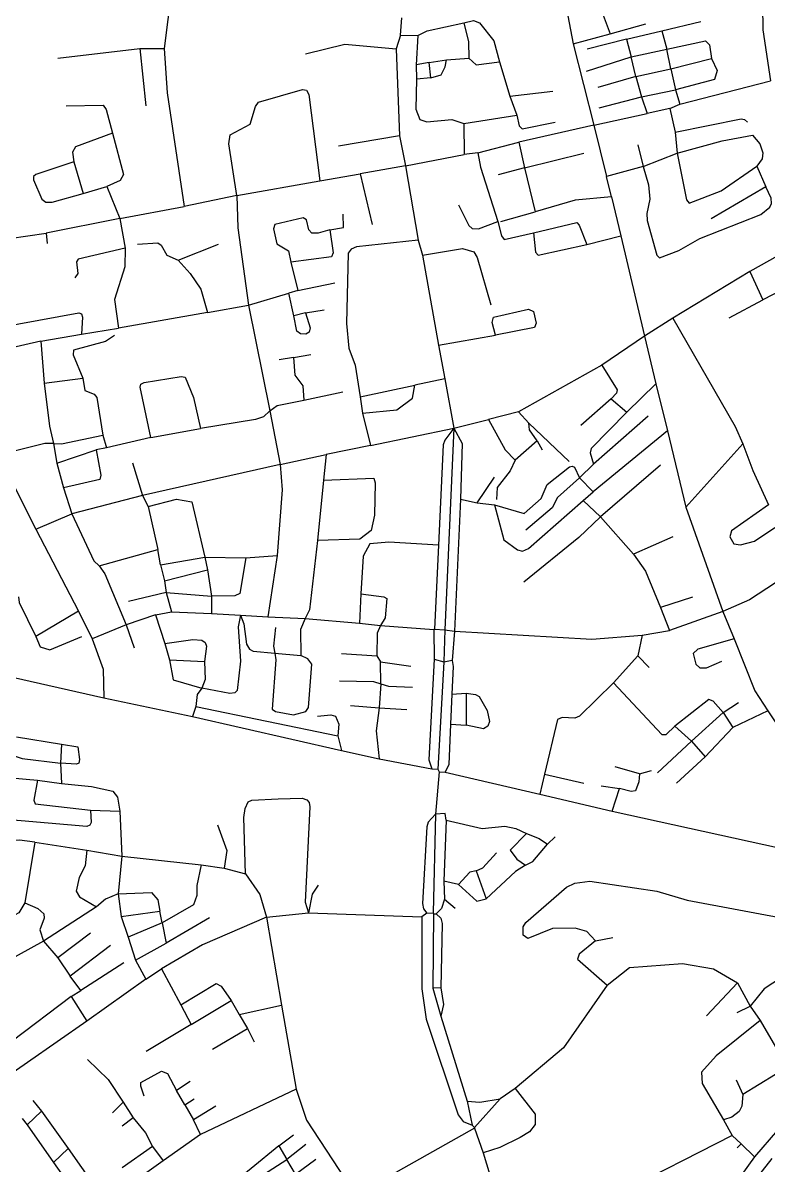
# Model space of a CAD drawing. Header units: inches. Extents: x 13512745 to 13520225, y 3664320 to 3668820.
# Drawn here: x 13516420 to 13517638, y 3665905 to 3667770 of the extents above; entities that cross this region are included whole.
import ezdxf

# ---------------------------------------------------------------- set-up
doc = ezdxf.new("R2010")
doc.units = ezdxf.units.IN
doc.header["$MEASUREMENT"] = 0

msp = doc.modelspace()

# ---------------------------------------------------------------- linework, layer by layer
for points in [[(13516698, 3667906.7), (13516663, 3667823.5), (13516651.3, 3667728.2)], [(13517666.8, 3667895.6), (13517644.7, 3667849.6), (13517628.1, 3667798.4), (13517628.6, 3667758.8), (13517641.2, 3667675.4)], [(13517298.7, 3667841.6), (13517319, 3667735.7)], [(13517037.2, 3667749.6), (13517039.2, 3667778.1)], [(13517065.5, 3667749.1), (13517080.8, 3667756.8), (13517140.3, 3667769.7)], [(13517140.3, 3667769.7), (13517156.2, 3667773.5), (13517166.1, 3667770), (13517189.7, 3667740.4), (13517199, 3667706.1)], [(13517140.3, 3667769.7), (13517148.4, 3667739), (13517148.6, 3667712.5)], [(13517368.2, 3667782.6), (13517379.5, 3667751.9)], [(13517379.5, 3667751.9), (13517437.7, 3667768.1)], [(13517464.1, 3667756.8), (13517527.7, 3667772.1)], [(13517037.2, 3667749.6), (13517030.2, 3667727.6)], [(13517037.2, 3667749.6), (13517065.5, 3667749.1)], [(13517065.5, 3667749.1), (13517062.8, 3667701.6)], [(13517319, 3667735.7), (13517379.5, 3667751.9)], [(13517406.2, 3667743.1), (13517464.1, 3667756.8)], [(13517464.1, 3667756.8), (13517472.2, 3667726.9)], [(13516477.7, 3667712.1), (13516611.4, 3667727.9)], [(13516611.4, 3667727.9), (13516651.3, 3667728.2)], [(13516611.4, 3667727.9), (13516621.2, 3667634.6)], [(13516651.3, 3667728.2), (13516656.2, 3667655.7), (13516683.7, 3667470.2)], [(13516881.7, 3667719.6), (13516946, 3667735), (13517030.2, 3667727.6)], [(13517319, 3667735.7), (13517353.1, 3667603)], [(13517406.2, 3667743.1), (13517341.7, 3667727.1)], [(13517406.2, 3667743.1), (13517413.8, 3667714.5)], [(13517472.2, 3667726.9), (13517535, 3667740.4), (13517541.7, 3667734.1), (13517545.1, 3667712)], [(13517030.2, 3667727.6), (13517035.4, 3667585.5)], [(13517083.9, 3667705), (13517112.1, 3667709.3)], [(13517086.5, 3667680.4), (13517103.7, 3667684.8), (13517110, 3667698.2), (13517112.1, 3667709.3)], [(13517112.1, 3667709.3), (13517148.6, 3667712.5)], [(13517148.6, 3667712.5), (13517160.8, 3667701.4), (13517199, 3667706.1)], [(13517340.7, 3667691.1), (13517413.8, 3667714.5)], [(13517413.8, 3667714.5), (13517472.2, 3667726.9)], [(13517421.5, 3667682.5), (13517413.8, 3667714.5)], [(13517478.6, 3667695.1), (13517472.2, 3667726.9)], [(13517478.6, 3667695.1), (13517545.1, 3667712)], [(13517545.1, 3667712), (13517554, 3667692.2), (13517549.7, 3667677.7), (13517486.2, 3667660.7)], [(13517083.9, 3667705), (13517062.8, 3667701.6)], [(13517062.8, 3667701.6), (13517063, 3667677.9)], [(13517086.5, 3667680.4), (13517083.9, 3667705)], [(13517199, 3667706.1), (13517215.9, 3667650.4)], [(13517421.5, 3667682.5), (13517478.6, 3667695.1)], [(13517478.6, 3667695.1), (13517486.2, 3667660.7)], [(13517063, 3667677.9), (13517062.3, 3667629.1), (13517068.6, 3667612.1), (13517080.1, 3667608.1), (13517121.1, 3667612.4), (13517140.7, 3667605.6)], [(13517086.5, 3667680.4), (13517063, 3667677.9)], [(13517421.5, 3667682.5), (13517359.2, 3667664.6)], [(13517421.5, 3667682.5), (13517430.7, 3667649.4)], [(13517493.2, 3667637.1), (13517641.2, 3667675.4)], [(13516769.6, 3667488.3), (13516756.9, 3667572.2), (13516758.8, 3667587.2), (13516791.7, 3667604.5), (13516800.2, 3667633.6), (13516805, 3667640.6), (13516877.3, 3667661.1), (13516883.6, 3667659.9), (13516887.5, 3667653.1), (13516905.3, 3667511.8)], [(13517215.9, 3667650.4), (13517285.7, 3667658.6)], [(13517430.7, 3667649.4), (13517486.2, 3667660.7)], [(13517486.2, 3667660.7), (13517493.2, 3667637.1)], [(13516491.2, 3667634.6), (13516551.3, 3667635.5), (13516556.2, 3667628.4), (13516566.6, 3667590.1)], [(13517215.9, 3667650.4), (13517226.9, 3667619)], [(13517361.7, 3667631.1), (13517430.7, 3667649.4)], [(13517430.7, 3667649.4), (13517439.9, 3667622.2)], [(13517477.2, 3667630.1), (13517493.2, 3667637.1)], [(13517140.7, 3667605.6), (13517226.9, 3667619)], [(13517226.9, 3667619), (13517230.9, 3667601.6), (13517235.9, 3667596.9), (13517289.7, 3667607.6)], [(13517353.1, 3667603), (13517439.9, 3667622.2)], [(13517477.2, 3667630.1), (13517439.9, 3667622.2)], [(13517477.2, 3667630.1), (13517485.7, 3667591.6)], [(13517140.7, 3667605.6), (13517141.2, 3667555.1)], [(13517353.1, 3667603), (13517230.3, 3667575.3)], [(13517353.1, 3667603), (13517373.5, 3667519.2)], [(13517485.7, 3667591.6), (13517593.6, 3667613.2), (13517599.1, 3667612.4), (13517603.7, 3667607.6)], [(13516566.6, 3667590.1), (13516506.2, 3667567.4), (13516501.2, 3667559), (13516503.5, 3667543.1)], [(13516566.6, 3667590.1), (13516584.5, 3667522.2), (13516579.3, 3667512.8), (13516557.6, 3667502.7)], [(13517035.4, 3667585.5), (13516935.7, 3667568.6)], [(13517035.4, 3667585.5), (13517045.1, 3667536.4)], [(13517485.7, 3667591.6), (13517488.7, 3667557)], [(13517488.7, 3667557), (13517562.3, 3667577.3), (13517612, 3667586.6), (13517624, 3667572.6), (13517629, 3667558), (13517628, 3667547.7), (13517619.2, 3667535.7)], [(13517163.2, 3667557.6), (13517230.3, 3667575.3)], [(13517230.3, 3667575.3), (13517239.8, 3667533)], [(13517424.7, 3667570.6), (13517433.4, 3667535.3)], [(13516503.5, 3667543.1), (13516441.8, 3667522.1), (13516438, 3667519.1), (13516437.9, 3667513.9), (13516451.5, 3667482.1), (13516457.7, 3667477.1), (13516468.5, 3667477.4), (13516518.8, 3667491.2)], [(13516503.5, 3667543.1), (13516518.8, 3667491.2)], [(13517045.1, 3667536.4), (13517141.2, 3667555.1)], [(13517163.2, 3667557.6), (13517141.2, 3667555.1)], [(13517163.2, 3667557.6), (13517167.9, 3667534.2), (13517196, 3667445.4)], [(13517239.8, 3667533), (13517336.7, 3667557.1)], [(13517433.4, 3667535.3), (13517488.7, 3667557)], [(13517488.7, 3667557), (13517504, 3667481.2), (13517508.5, 3667475.7), (13517560.6, 3667495.7), (13517619.2, 3667535.7)], [(13516905.3, 3667511.8), (13516971.3, 3667523.5)], [(13517045.1, 3667536.4), (13516971.3, 3667523.5)], [(13516971.3, 3667523.5), (13516990.7, 3667440.6)], [(13517045.1, 3667536.4), (13517066.2, 3667415.1)], [(13517239.8, 3667533), (13517196.7, 3667521.6)], [(13517239.8, 3667533), (13517257.2, 3667461.3)], [(13517433.4, 3667535.3), (13517373.5, 3667519.2)], [(13517433.4, 3667535.3), (13517442, 3667505.6), (13517444.5, 3667482), (13517439.6, 3667458.5), (13517440, 3667447.3), (13517455.5, 3667390.8), (13517459.9, 3667386.1), (13517491.5, 3667398.5), (13517526.2, 3667418.1), (13517625.8, 3667457), (13517640.1, 3667469.2), (13517643.2, 3667475.2), (13517642.3, 3667483.7), (13517633.6, 3667502.4)], [(13517619.2, 3667535.7), (13517633.6, 3667502.4)], [(13516769.6, 3667488.3), (13516905.3, 3667511.8)], [(13517381.8, 3667485.7), (13517373.5, 3667519.2)], [(13516518.8, 3667491.2), (13516557.6, 3667502.7)], [(13516557.6, 3667502.7), (13516578.8, 3667450.6)], [(13516769.6, 3667488.3), (13516683.7, 3667470.2)], [(13516769.6, 3667488.3), (13516771.6, 3667435.2), (13516789.1, 3667308.9)], [(13517381.8, 3667485.7), (13517322.6, 3667480.2), (13517257.2, 3667461.3)], [(13517381.8, 3667485.7), (13517396.8, 3667422.3)], [(13517633.6, 3667502.4), (13517544.7, 3667450.1)], [(13516578.8, 3667450.6), (13516683.7, 3667470.2)], [(13517131.7, 3667472.6), (13517148.7, 3667439.2), (13517153.9, 3667434), (13517164.3, 3667433.9), (13517196, 3667445.4)], [(13516578.8, 3667450.6), (13516458.2, 3667426.6)], [(13516578.8, 3667450.6), (13516587.3, 3667401.9)], [(13516921.6, 3667431.9), (13516902.4, 3667426.6), (13516892.2, 3667426.7), (13516887.2, 3667432.2), (13516883.5, 3667448.4), (13516878.3, 3667451.8), (13516831.7, 3667440.6), (13516829.5, 3667433.5), (13516835, 3667409.4), (13516854.2, 3667398), (13516857.9, 3667379)], [(13516921.6, 3667431.9), (13516944, 3667435.7), (13516943.2, 3667457.6)], [(13517200.7, 3667445.6), (13517257.2, 3667461.3)], [(13516921.6, 3667431.9), (13516927.1, 3667394.6), (13516924.5, 3667388.2), (13516857.9, 3667379)], [(13517196, 3667445.4), (13517202.2, 3667422.2), (13517206.6, 3667416.4), (13517254.1, 3667427.2)], [(13517254.1, 3667427.2), (13517324.9, 3667443.9), (13517328.9, 3667439.7), (13517341.3, 3667408)], [(13516308.3, 3667404.7), (13516458.2, 3667426.6)], [(13516458.2, 3667426.6), (13516460.2, 3667409.6)], [(13516607.7, 3667408.6), (13516641, 3667410.9), (13516646.1, 3667407), (13516655.3, 3667390.8), (13516673.9, 3667382.7)], [(13517066.2, 3667415.1), (13516965.2, 3667404.4), (13516956.6, 3667400.4), (13516951.4, 3667394), (13516948.9, 3667279.3), (13516952.9, 3667239.1), (13516963, 3667211.1), (13516971.1, 3667159.3)], [(13517066.2, 3667415.1), (13517073.2, 3667390.6)], [(13517254.1, 3667427.2), (13517257.6, 3667395.8), (13517261.8, 3667390.8), (13517341.3, 3667408)], [(13517341.3, 3667408), (13517396.8, 3667422.3)], [(13517396.8, 3667422.3), (13517435.7, 3667258.2)], [(13517712.8, 3667422.7), (13517607.4, 3667364)], [(13516587.3, 3667401.9), (13516510.6, 3667384.4), (13516507.9, 3667379.7), (13516510.4, 3667361), (13516505.2, 3667353.6)], [(13516587.3, 3667401.9), (13516586.8, 3667371.8), (13516570.2, 3667318.1), (13516576.7, 3667271.7)], [(13516673.9, 3667382.7), (13516739.7, 3667408.6)], [(13517073.2, 3667390.6), (13517138.2, 3667401.5), (13517156.9, 3667396.3), (13517162.4, 3667386.7), (13517184.7, 3667309.6)], [(13516673.9, 3667382.7), (13516693.8, 3667361), (13516710.8, 3667335), (13516721.8, 3667297.1)], [(13516857.9, 3667379), (13516869.3, 3667333)], [(13517073.2, 3667390.6), (13517099.1, 3667243.9)], [(13517607.4, 3667364), (13517482, 3667287.7)], [(13517607.4, 3667364), (13517628.7, 3667317.8)], [(13516869.3, 3667333), (13516929.7, 3667345.6)], [(13517694.2, 3667351.6), (13517628.7, 3667317.8)], [(13516789.1, 3667308.9), (13516854.7, 3667328.4)], [(13516869.3, 3667333), (13516854.7, 3667328.4)], [(13516863, 3667291.7), (13516854.7, 3667328.4)], [(13517573.7, 3667288.1), (13517628.7, 3667317.8)], [(13516721.8, 3667297.1), (13516789.1, 3667308.9)], [(13516789.1, 3667308.9), (13516823.9, 3667136.6)], [(13516882, 3667296.3), (13516912.7, 3667301.6)], [(13517192.2, 3667260.1), (13517186.7, 3667280.7), (13517189.2, 3667289.6), (13517245.9, 3667302.3), (13517254.5, 3667298.9), (13517258.6, 3667279.7), (13517255.8, 3667272.4), (13517192.2, 3667260.1)], [(13516380.7, 3667272.6), (13516512, 3667296.5), (13516515.9, 3667294.7), (13516517.7, 3667289.5), (13516516.4, 3667261.6)], [(13516721.8, 3667297.1), (13516576.7, 3667271.7)], [(13516882, 3667296.3), (13516889.7, 3667272.3), (13516887.7, 3667265.1), (13516882.5, 3667261.7), (13516873.9, 3667262), (13516867.6, 3667266.8), (13516863, 3667291.7)], [(13516882, 3667296.3), (13516863, 3667291.7)], [(13517482, 3667287.7), (13517435.7, 3667258.2)], [(13517482, 3667287.7), (13517583.9, 3667111), (13517596.2, 3667082.7)], [(13516516.4, 3667261.6), (13516576.7, 3667271.7)], [(13516449.8, 3667250.5), (13516311.5, 3667218.8)], [(13516449.8, 3667250.5), (13516516.4, 3667261.6)], [(13516449.8, 3667250.5), (13516455.3, 3667181.9)], [(13516570.2, 3667259.6), (13516555.1, 3667249.9), (13516502.8, 3667235.7), (13516502.7, 3667228.1), (13516518.2, 3667190)], [(13517099.1, 3667243.9), (13517192.2, 3667260.1)], [(13517099.1, 3667243.9), (13517109.6, 3667189)], [(13517435.7, 3667258.2), (13517366, 3667211)], [(13517435.7, 3667258.2), (13517454.2, 3667180.8)], [(13516862.4, 3667223.4), (13516890.7, 3667228.6)], [(13516862.4, 3667223.4), (13516838.7, 3667219.6)], [(13516862.4, 3667223.4), (13516864.8, 3667194.8), (13516877.7, 3667177.1), (13516879.2, 3667153.8)], [(13517366, 3667211), (13517229.6, 3667135)], [(13517366, 3667211), (13517391, 3667170.9), (13517390.1, 3667165.5), (13517381.2, 3667156)], [(13516455.3, 3667181.9), (13516518.2, 3667190)], [(13516518.2, 3667190), (13516521.7, 3667169.6), (13516536.6, 3667163.9), (13516541.4, 3667158.4), (13516551.1, 3667096.7)], [(13516629.3, 3667092.9), (13516612.2, 3667175), (13516613.3, 3667180.2), (13516618.3, 3667182.7), (13516679.1, 3667192.8), (13516685.7, 3667191.5), (13516698.8, 3667158.5), (13516710.7, 3667107.8)], [(13517109.6, 3667189), (13517060.7, 3667178.6)], [(13517109.6, 3667189), (13517124.3, 3667108.1)], [(13516455.3, 3667181.9), (13516464, 3667111.3), (13516470.4, 3667083.3)], [(13516971.1, 3667159.3), (13517060.7, 3667178.6)], [(13516975, 3667133), (13517031.3, 3667138), (13517056.7, 3667157), (13517060.7, 3667178.6)], [(13517454.2, 3667180.8), (13517406.6, 3667134.6)], [(13517454.2, 3667180.8), (13517472.9, 3667103.8)], [(13516823.9, 3667136.6), (13516835.8, 3667145), (13516879.2, 3667153.8)], [(13516879.2, 3667153.8), (13516942.7, 3667167.6)], [(13516971.1, 3667159.3), (13516975, 3667133)], [(13517381.2, 3667156), (13517331.7, 3667112.6)], [(13517381.2, 3667156), (13517406.6, 3667134.6)], [(13516823.9, 3667136.6), (13516813.5, 3667126.8), (13516800.1, 3667122.3), (13516710.7, 3667107.8)], [(13516823.9, 3667136.6), (13516840.5, 3667049.1)], [(13516975, 3667133), (13516988.2, 3667080)], [(13517229.6, 3667135), (13517180.6, 3667122.4)], [(13517229.6, 3667135), (13517246.6, 3667116.6)], [(13517406.6, 3667134.6), (13517348.3, 3667074.8), (13517346.8, 3667068), (13517352.1, 3667049.4)], [(13517124.3, 3667108.1), (13517180.6, 3667122.4)], [(13517180.6, 3667122.4), (13517208.1, 3667072.6), (13517224.3, 3667055.9)], [(13517246.6, 3667116.6), (13517312.7, 3667053.6)], [(13517260.3, 3667087.4), (13517248, 3667105.5), (13517246.6, 3667116.6)], [(13517441.7, 3667127.6), (13517352.1, 3667049.4)], [(13516470.4, 3667083.3), (13516483.6, 3667082.9), (13516551.1, 3667096.7)], [(13516551.1, 3667096.7), (13516557.1, 3667076.4)], [(13516629.3, 3667092.9), (13516710.7, 3667107.8)], [(13516988.2, 3667080), (13517124.3, 3667108.1)], [(13517124.3, 3667108.1), (13517109.4, 3667088.4), (13517106.7, 3667081.1), (13517099.2, 3666917)], [(13517124.3, 3667108.1), (13517109.7, 3666779.1)], [(13517124.3, 3667108.1), (13517138, 3667083.3), (13517135.2, 3666992.2)], [(13517472.9, 3667103.8), (13517351.7, 3667004.5)], [(13517472.9, 3667103.8), (13517503.1, 3666979.4)], [(13516470.4, 3667083.3), (13516456.2, 3667083), (13516388.7, 3667066.1)], [(13516470.4, 3667083.3), (13516475.8, 3667051)], [(13516557.1, 3667076.4), (13516540.1, 3667072.7)], [(13516629.3, 3667092.9), (13516557.1, 3667076.4)], [(13516988.2, 3667080), (13516915.7, 3667065.1)], [(13517260.3, 3667087.4), (13517224.3, 3667055.9)], [(13517260.3, 3667087.4), (13517268.2, 3667072.6)], [(13517596.2, 3667082.7), (13517503.1, 3666979.4)], [(13517596.2, 3667082.7), (13517612.4, 3667039.2), (13517637.9, 3666982.9)], [(13516375.7, 3667073.3), (13516441.6, 3666943.5)], [(13516475.8, 3667051), (13516540.1, 3667072.7)], [(13516540.1, 3667072.7), (13516547.9, 3667031.7), (13516546.1, 3667024.6), (13516486.8, 3667010.6)], [(13516840.5, 3667049.1), (13516915.7, 3667065.1)], [(13516915.7, 3667065.1), (13516911.4, 3667023.6)], [(13516475.8, 3667051), (13516486.8, 3667010.6)], [(13516599.2, 3667051.6), (13516615.7, 3666998.1)], [(13516840.5, 3667049.1), (13516615.7, 3666998.1)], [(13516840.5, 3667049.1), (13516843.8, 3667007.7), (13516835.8, 3666900.3)], [(13517190.8, 3666983), (13517239, 3666968.9), (13517266.7, 3666993.4), (13517276.7, 3667016.3), (13517313.1, 3667044.9), (13517317.7, 3667046.4), (13517321.1, 3667044.4), (13517329.6, 3667027.4)], [(13517224.3, 3667055.9), (13517216.3, 3667038.5), (13517194.8, 3667011.4), (13517193.7, 3666991.6)], [(13517352.1, 3667049.4), (13517329.6, 3667027.4)], [(13517461.7, 3667047.6), (13517363.8, 3666963.4)], [(13516911.4, 3667023.6), (13516993.6, 3667026.4), (13516995.9, 3667019.1), (13516994.5, 3666966.2), (13516989.3, 3666941.3), (13516970.6, 3666926.8), (13516901.4, 3666924.6)], [(13516911.4, 3667023.6), (13516901.4, 3666924.6)], [(13517162.5, 3666986.1), (13517190.7, 3667028.1)], [(13517329.6, 3667027.4), (13517293.7, 3666995.3), (13517284.8, 3666978.3), (13517241.7, 3666941.6)], [(13517329.6, 3667027.4), (13517351.7, 3667004.5)], [(13516486.8, 3667010.6), (13516500.6, 3666968.4)], [(13517335.3, 3666990.1), (13517351.7, 3667004.5)], [(13516615.7, 3666998.1), (13516500.6, 3666968.4)], [(13516615.7, 3666998.1), (13516625.2, 3666980.6)], [(13516625.2, 3666980.6), (13516671.2, 3666992.4), (13516696.3, 3666988.1), (13516717.6, 3666897.9)], [(13517135.2, 3666992.2), (13517125.2, 3666777.1)], [(13517135.2, 3666992.2), (13517162.5, 3666986.1)], [(13517162.5, 3666986.1), (13517190.8, 3666983)], [(13517190.8, 3666983), (13517205.8, 3666926), (13517228, 3666909.8), (13517236.6, 3666907.4), (13517246.4, 3666911.8), (13517335.3, 3666990.1)], [(13517335.3, 3666990.1), (13517363.8, 3666963.4)], [(13517860.2, 3666993.6), (13517607.1, 3666827.8), (13517563.7, 3666808.9)], [(13517637.9, 3666982.9), (13517577.7, 3666940.7), (13517574.7, 3666931.1), (13517581.4, 3666919.5), (13517592.2, 3666918), (13517615.1, 3666923.7), (13517648.5, 3666945.9)], [(13516441.6, 3666943.5), (13516500.6, 3666968.4)], [(13516500.6, 3666968.4), (13516536.5, 3666891.6), (13516545.1, 3666883.7)], [(13516625.2, 3666980.6), (13516640.7, 3666910.1)], [(13517363.8, 3666963.4), (13517328.3, 3666930), (13517238.7, 3666856.6)], [(13517363.8, 3666963.4), (13517417.8, 3666902.8)], [(13517503.1, 3666979.4), (13517563.7, 3666808.9)], [(13516441.6, 3666943.5), (13516511, 3666809.4)], [(13517481.7, 3666931.1), (13517417.8, 3666902.8)], [(13516545.1, 3666883.7), (13516640.7, 3666910.1)], [(13516645.4, 3666885.1), (13516640.7, 3666910.1)], [(13516901.4, 3666924.6), (13516888.7, 3666811.5), (13516881.6, 3666797.7)], [(13517099.2, 3666917), (13517017.9, 3666922.3), (13516987.1, 3666919.5), (13516975.9, 3666899.5), (13516972.3, 3666837.9)], [(13517099.2, 3666917), (13517092.7, 3666780.1)], [(13516645.4, 3666885.1), (13516717.6, 3666897.9)], [(13516717.6, 3666897.9), (13516784.7, 3666896.8)], [(13516717.6, 3666897.9), (13516721.8, 3666876.8)], [(13516784.7, 3666896.8), (13516774.8, 3666838.5), (13516766.6, 3666834.6), (13516728.4, 3666834)], [(13516784.7, 3666896.8), (13516835.8, 3666900.3)], [(13516835.8, 3666900.3), (13516820.4, 3666800.5)], [(13517417.8, 3666902.8), (13517437.4, 3666875), (13517461.7, 3666815.7)], [(13516545.1, 3666883.7), (13516554, 3666870.5), (13516589.3, 3666787.1)], [(13516645.4, 3666885.1), (13516651.9, 3666859.1)], [(13516651.9, 3666859.1), (13516721.8, 3666876.8)], [(13516721.8, 3666876.8), (13516728.4, 3666834)], [(13516651.9, 3666859.1), (13516654.6, 3666839.9)], [(13516413.1, 3666832.8), (13516414.4, 3666823.7), (13516441.5, 3666768.1)], [(13516654.6, 3666839.9), (13516592.7, 3666825.1)], [(13516654.6, 3666839.9), (13516728.4, 3666834)], [(13516654.6, 3666839.9), (13516663.2, 3666808.6)], [(13516728.4, 3666834), (13516728.7, 3666805.9)], [(13516972.3, 3666837.9), (13516970.3, 3666790.1)], [(13516972.3, 3666837.9), (13517009.9, 3666832.9), (13517014.6, 3666830.2), (13517012.3, 3666798.8), (13517004.7, 3666785.9)], [(13517513.7, 3666832.1), (13517461.7, 3666815.7)], [(13517461.7, 3666815.7), (13517476.6, 3666778.1)], [(13516511, 3666809.4), (13516441.5, 3666768.1)], [(13516511, 3666809.4), (13516533.3, 3666764.4)], [(13516637.2, 3666803.7), (13516589.3, 3666787.1)], [(13516637.2, 3666803.7), (13516663.2, 3666808.6)], [(13516637.2, 3666803.7), (13516652.4, 3666756.8)], [(13516663.2, 3666808.6), (13516728.7, 3666805.9)], [(13516775.8, 3666803.1), (13516771.9, 3666784.1), (13516775.6, 3666727.7), (13516770.4, 3666679.9), (13516766.5, 3666676.3), (13516758.5, 3666675.2), (13516712.8, 3666683.9)], [(13516728.7, 3666805.9), (13516775.8, 3666803.1)], [(13516775.8, 3666803.1), (13516781.2, 3666789), (13516785.8, 3666755.8), (13516790.3, 3666747.3), (13516796.4, 3666744.1), (13516831.6, 3666740.9)], [(13516775.8, 3666803.1), (13516820.4, 3666800.5)], [(13516820.4, 3666800.5), (13516881.6, 3666797.7)], [(13516881.6, 3666797.7), (13516873.9, 3666779.4), (13516874.1, 3666737.2)], [(13516881.6, 3666797.7), (13516970.3, 3666790.1)], [(13517563.7, 3666808.9), (13517476.6, 3666778.1)], [(13517563.7, 3666808.9), (13517581.8, 3666764.2)], [(13516589.3, 3666787.1), (13516533.3, 3666764.4)], [(13516589.3, 3666787.1), (13516602.2, 3666749.6)], [(13516832.7, 3666782.6), (13516829.9, 3666752.3), (13516831.6, 3666740.9)], [(13516970.3, 3666790.1), (13517004.7, 3666785.9)], [(13517004.7, 3666785.9), (13516998.9, 3666773.5), (13516998.2, 3666736.6)], [(13517004.7, 3666785.9), (13517091.7, 3666779.6)], [(13517092.7, 3666780.1), (13517091.7, 3666779.6)], [(13517091.7, 3666779.6), (13517092.2, 3666731.1)], [(13517092.7, 3666780.1), (13517109.7, 3666779.1)], [(13517109.7, 3666779.1), (13517107.7, 3666726.6)], [(13517109.7, 3666779.1), (13517125.2, 3666777.1)], [(13517125.2, 3666777.1), (13517121.7, 3666729.1)], [(13517125.2, 3666777.1), (13517349.7, 3666763.7), (13517431.5, 3666770.2)], [(13517431.5, 3666770.2), (13517476.6, 3666778.1)], [(13516441.5, 3666768.1), (13516448.6, 3666751.1), (13516464.5, 3666746.4), (13516516.7, 3666768.1)], [(13516533.3, 3666764.4), (13516551.4, 3666715), (13516552.8, 3666668.1)], [(13516652.4, 3666756.8), (13516698.2, 3666763.3), (13516712.8, 3666762), (13516718.1, 3666758.2), (13516720.2, 3666752.5), (13516717, 3666727.4)], [(13517431.5, 3666770.2), (13517424.5, 3666736.5)], [(13517581.8, 3666764.2), (13517522.7, 3666747.7), (13517515.2, 3666740.6), (13517519.4, 3666722.7), (13517525.7, 3666716.8), (13517536.9, 3666717.2), (13517561.7, 3666727.6)], [(13517581.8, 3666764.2), (13517616, 3666679.3), (13517637.1, 3666646.8)], [(13516652.4, 3666756.8), (13516659.9, 3666730.3)], [(13516831.6, 3666740.9), (13516833.3, 3666730), (13516827.3, 3666649.6), (13516832.8, 3666645.7), (13516862.1, 3666640.1), (13516882.3, 3666645.5), (13516886.6, 3666652), (13516892.4, 3666722.7), (13516885.5, 3666731.5), (13516874.1, 3666737.2)], [(13516831.6, 3666740.9), (13516874.1, 3666737.2)], [(13516940.7, 3666740.6), (13516998.2, 3666736.6)], [(13516659.9, 3666730.3), (13516717, 3666727.4)], [(13516659.9, 3666730.3), (13516666.1, 3666697.6), (13516712.8, 3666683.9)], [(13516717, 3666727.4), (13516718.1, 3666697.7), (13516712.8, 3666683.9)], [(13516998.2, 3666736.6), (13517004.2, 3666726.6)], [(13517004.2, 3666726.6), (13517054.2, 3666719.6)], [(13517004.9, 3666691.1), (13517004.2, 3666726.6)], [(13517092.2, 3666731.1), (13517083.2, 3666566.9), (13517088.2, 3666552.1)], [(13517092.2, 3666731.1), (13517107.7, 3666726.6)], [(13517107.7, 3666726.1), (13517098.2, 3666551.6)], [(13517121.7, 3666729.1), (13517107.7, 3666726.1)], [(13517107.7, 3666726.6), (13517107.7, 3666726.1)], [(13517121.7, 3666729.1), (13517123.2, 3666719), (13517121.2, 3666674)], [(13517424.5, 3666736.5), (13517384.9, 3666692.6)], [(13517424.5, 3666736.5), (13517443, 3666717.6)], [(13516328.2, 3666718.5), (13516552.8, 3666668.1)], [(13516712.8, 3666683.9), (13516705, 3666673.4), (13516702.7, 3666654.1)], [(13516937.7, 3666695.6), (13516993.2, 3666694.6), (13517004.9, 3666691.1)], [(13517004.9, 3666691.1), (13517002.5, 3666651.9)], [(13517004.9, 3666691.1), (13517017.3, 3666686.8), (13517056.7, 3666685.6)], [(13517384.9, 3666692.6), (13517329.2, 3666638.1), (13517321.8, 3666634.8), (13517301.1, 3666636.1), (13517293.5, 3666632.7), (13517272.3, 3666543.5)], [(13517384.9, 3666692.6), (13517463.8, 3666608.1), (13517471, 3666608.1), (13517485.3, 3666622)], [(13516552.8, 3666668.1), (13516697.2, 3666637.6)], [(13517121.2, 3666674), (13517119, 3666624.8)], [(13517121.2, 3666674), (13517144.1, 3666675.8)], [(13517144.1, 3666675.8), (13517159.5, 3666673.6), (13517165.6, 3666670), (13517178.8, 3666647.5), (13517182.4, 3666629.1), (13517179.6, 3666621.6), (13517172.8, 3666617.5), (13517144.4, 3666623.2)], [(13517144.1, 3666675.8), (13517144.4, 3666623.2)], [(13517563.8, 3666643.9), (13517547.5, 3666662.6), (13517540.6, 3666665.2), (13517485.3, 3666622)], [(13516702.7, 3666654.1), (13516697.2, 3666637.6)], [(13516702.7, 3666654.1), (13516934.9, 3666605.8)], [(13516955.7, 3666655.6), (13517002.5, 3666651.9)], [(13517002.5, 3666651.9), (13516997.6, 3666614), (13517002, 3666568.5)], [(13517002.5, 3666651.9), (13517047.7, 3666649.1)], [(13517563.8, 3666643.9), (13517589.2, 3666660.6)], [(13517637.1, 3666646.8), (13517580.1, 3666619.5)], [(13517637.1, 3666646.8), (13517655.4, 3666619.3)], [(13516697.2, 3666637.6), (13516940.6, 3666581.9)], [(13516901.7, 3666638.1), (13516923.2, 3666640.3), (13516931.2, 3666638), (13516936.5, 3666625), (13516934.9, 3666605.8)], [(13517563.8, 3666643.9), (13517512.1, 3666597.3)], [(13517563.8, 3666643.9), (13517580.1, 3666619.5)], [(13517119, 3666624.8), (13517116.1, 3666559.2), (13517110.2, 3666546.6)], [(13517119, 3666624.8), (13517144.4, 3666623.2)], [(13517485.3, 3666622), (13517512.1, 3666597.3)], [(13517580.1, 3666619.5), (13517534.8, 3666571.7)], [(13516409.8, 3666604.2), (13516483.2, 3666592.6)], [(13516483.2, 3666592.6), (13516510.2, 3666588.1), (13516513, 3666567.1), (13516511.7, 3666561.5), (13516508.2, 3666559.6), (13516482, 3666561.5)], [(13516483.2, 3666592.6), (13516482, 3666561.5)], [(13516934.9, 3666605.8), (13516940.6, 3666581.9)], [(13517512.1, 3666597.3), (13517456.7, 3666545.6)], [(13517512.1, 3666597.3), (13517534.8, 3666571.7)], [(13516406.4, 3666573.1), (13516419.3, 3666568.9), (13516482, 3666561.5)], [(13516940.6, 3666581.9), (13517002, 3666568.5)], [(13517534.8, 3666571.7), (13517487.7, 3666528.6)], [(13516482, 3666561.5), (13516483.7, 3666528.4)], [(13517002, 3666568.5), (13517088.2, 3666552.1)], [(13517427.5, 3666544.1), (13517387.7, 3666555.1)], [(13516401.1, 3666537.3), (13516444.3, 3666533.5)], [(13517088.2, 3666552.1), (13517098.2, 3666551.6)], [(13517100.2, 3666547.1), (13517094.5, 3666478)], [(13517098.2, 3666551.6), (13517100.2, 3666547.1)], [(13517100.2, 3666547.1), (13517110.2, 3666546.6)], [(13517110.2, 3666546.6), (13517264.9, 3666510.5)], [(13517272.3, 3666543.5), (13517264.9, 3666510.5)], [(13517272.3, 3666543.5), (13517336.7, 3666528.6)], [(13517427.5, 3666544.1), (13517426.5, 3666530.7), (13517421, 3666516.3), (13517413.7, 3666515.1), (13517394.7, 3666520)], [(13517427.5, 3666544.1), (13517447.2, 3666549.6)], [(13516444.3, 3666533.5), (13516438.1, 3666501.2), (13516440.7, 3666494.7), (13516531, 3666484.6)], [(13516444.3, 3666533.5), (13516483.7, 3666528.4)], [(13516483.7, 3666528.4), (13516532.5, 3666523.3), (13516567.5, 3666515.7), (13516574.7, 3666506.1), (13516578.9, 3666483)], [(13517364.7, 3666524.6), (13517394.7, 3666520)], [(13517382.9, 3666482.9), (13517394.7, 3666520)], [(13516783.7, 3666380.6), (13516781.2, 3666472.5), (13516783.3, 3666487.6), (13516788.1, 3666498.1), (13516794.3, 3666501.2), (13516837.2, 3666503.1), (13516876.3, 3666504), (13516884.1, 3666501.6), (13516888.1, 3666497.3), (13516888.8, 3666489.9), (13516881.6, 3666334.5), (13516886.7, 3666316.8)], [(13517264.9, 3666510.5), (13517382.9, 3666482.9)], [(13516531, 3666484.6), (13516532, 3666464.3), (13516529.8, 3666460), (13516525.1, 3666458.2), (13516353.9, 3666472.6)], [(13516531, 3666484.6), (13516578.9, 3666483)], [(13516578.9, 3666483), (13516582.1, 3666409.6)], [(13517111.5, 3666468.3), (13517110, 3666479.1), (13517094.5, 3666478)], [(13517382.9, 3666482.9), (13517707.3, 3666411.8)], [(13516738.2, 3666460.6), (13516753.7, 3666418.6), (13516749, 3666389.7)], [(13517094.5, 3666478), (13517082.5, 3666465.2), (13517080.1, 3666457.6), (13517073.1, 3666332.4), (13517074.5, 3666323.8), (13517080.2, 3666316.6)], [(13517094.5, 3666478), (13517090.2, 3666317.1)], [(13517111.5, 3666468.3), (13517108.1, 3666368.9)], [(13517111.5, 3666468.3), (13517170.3, 3666454.9), (13517207.4, 3666458.5), (13517225.5, 3666454.8), (13517243, 3666446.5)], [(13517243, 3666446.5), (13517216.4, 3666419.3), (13517227.2, 3666404.6), (13517241.3, 3666395.1)], [(13517243, 3666446.5), (13517263.6, 3666438.2), (13517277.2, 3666429)], [(13517289.7, 3666441.1), (13517277.2, 3666429)], [(13516439.9, 3666432.4), (13516414.8, 3666435.9), (13516392.1, 3666433.5), (13516383.7, 3666430.9), (13516372.5, 3666422.4), (13516358.4, 3666398.5), (13516352.7, 3666371.5), (13516347.9, 3666321.3)], [(13516439.9, 3666432.4), (13516423.4, 3666333.6)], [(13516439.9, 3666432.4), (13516524.8, 3666419.3)], [(13517241.3, 3666395.1), (13517253.4, 3666400.6), (13517277.2, 3666429)], [(13516524.8, 3666419.3), (13516522.2, 3666393.8), (13516512.5, 3666374.5), (13516507.2, 3666352.6), (13516512.7, 3666343.2), (13516540.6, 3666326.6)], [(13516524.8, 3666419.3), (13516582.1, 3666409.6)], [(13516582.1, 3666409.6), (13516576.2, 3666347.9)], [(13516582.1, 3666409.6), (13516711.5, 3666395.2)], [(13517160.7, 3666385.8), (13517171.4, 3666390.6), (13517193.7, 3666415.1)], [(13516711.5, 3666395.2), (13516704.7, 3666361.6), (13516704.3, 3666345.3), (13516699, 3666330.3), (13516647.8, 3666300.7)], [(13516711.5, 3666395.2), (13516749, 3666389.7)], [(13516749, 3666389.7), (13516783.7, 3666380.6)], [(13517160.7, 3666385.8), (13517150.4, 3666383.3), (13517132, 3666363.1)], [(13517160.7, 3666385.8), (13517177.1, 3666340.1)], [(13517241.3, 3666395.1), (13517225.1, 3666384.3), (13517177.1, 3666340.1)], [(13516783.7, 3666380.6), (13516807.6, 3666347.1), (13516818.5, 3666309.8)], [(13517108.1, 3666368.9), (13517108.7, 3666339.1)], [(13517132, 3666363.1), (13517108.1, 3666368.9)], [(13517355.8, 3666271.5), (13517341.5, 3666286.7), (13517322.2, 3666292.1), (13517285.3, 3666291.2), (13517245.1, 3666275.1), (13517237.4, 3666280.8), (13517237.3, 3666294), (13517241.7, 3666301.1), (13517308.3, 3666358.9), (13517321.9, 3666365.5), (13517346.4, 3666368.5), (13517455.7, 3666352.2), (13517505, 3666337.8), (13517682.6, 3666304.6)], [(13516576.2, 3666347.9), (13516555.6, 3666339.1), (13516540.6, 3666326.6)], [(13516576.2, 3666347.9), (13516630.5, 3666350.2), (13516640.7, 3666338.4), (13516643.8, 3666319.6)], [(13516576.2, 3666347.9), (13516581.1, 3666311)], [(13516902.9, 3666362.3), (13516892.7, 3666347.6), (13516886.7, 3666316.8)], [(13517132, 3666363.1), (13517161.7, 3666335.8), (13517177.1, 3666340.1)], [(13516423.4, 3666333.6), (13516413.9, 3666317.1), (13516407.6, 3666313.5), (13516347.9, 3666321.3)], [(13516423.4, 3666333.6), (13516444.6, 3666323.9), (13516454.4, 3666315.4), (13516455.2, 3666308.1), (13516448, 3666289.4), (13516453.9, 3666270.5)], [(13517108.7, 3666339.1), (13517104.3, 3666324), (13517095.2, 3666315.6)], [(13517108.7, 3666339.1), (13517126.5, 3666324.9)], [(13516540.6, 3666326.6), (13516453.9, 3666270.5)], [(13516581.1, 3666311), (13516643.8, 3666319.6)], [(13516581.1, 3666311), (13516592.3, 3666277.5)], [(13516647.8, 3666300.7), (13516643.8, 3666319.6)], [(13516818.5, 3666309.8), (13516886.7, 3666316.8)], [(13516886.7, 3666316.8), (13517072.2, 3666310.6)], [(13517080.2, 3666316.6), (13517072.2, 3666310.6)], [(13517072.2, 3666310.6), (13517072.2, 3666192.7), (13517078.8, 3666143.4), (13517131.5, 3665987.2), (13517139.5, 3665976.1), (13517154.2, 3665970.6)], [(13517080.2, 3666316.6), (13517090.2, 3666317.1)], [(13517091.2, 3666315.6), (13517089.7, 3666194.1)], [(13517090.2, 3666317.1), (13517091.2, 3666315.6)], [(13517091.2, 3666315.6), (13517095.2, 3666315.6)], [(13517095.2, 3666315.6), (13517102.8, 3666308.5), (13517105.2, 3666299.8), (13517102.7, 3666194.6)], [(13516647.8, 3666300.7), (13516592.3, 3666277.5)], [(13516818.5, 3666309.8), (13516713.8, 3666264.9), (13516646.7, 3666225.4)], [(13516647.8, 3666300.7), (13516654.3, 3666267.4)], [(13516725.2, 3666308.6), (13516654.3, 3666267.4)], [(13516818.5, 3666309.8), (13516843, 3666166.1)], [(13516530.7, 3666283.6), (13516477.4, 3666243.4)], [(13516592.3, 3666277.5), (13516604.1, 3666239.5)], [(13517355.8, 3666271.5), (13517383.7, 3666276.6)], [(13516453.9, 3666270.5), (13516392.2, 3666236.6), (13516339.4, 3666224.8)], [(13516453.9, 3666270.5), (13516477.4, 3666243.4)], [(13516563.7, 3666263.6), (13516497.5, 3666213.5)], [(13516604.1, 3666239.5), (13516654.3, 3666267.4)], [(13517355.8, 3666271.5), (13517328.7, 3666249.4), (13517326.2, 3666241.3), (13517374.6, 3666199)], [(13516477.4, 3666243.4), (13516497.5, 3666213.5)], [(13516604.1, 3666239.5), (13516621.4, 3666208.5)], [(13516585.2, 3666235.6), (13516515.2, 3666190.4)], [(13516621.4, 3666208.5), (13516646.7, 3666225.4)], [(13516646.7, 3666225.4), (13516678.2, 3666166.8)], [(13517374.6, 3666199), (13517411.3, 3666228), (13517497.4, 3666234.3), (13517548.2, 3666225.6), (13517587.6, 3666202.5)], [(13516515.2, 3666190.4), (13516497.5, 3666213.5)], [(13516621.4, 3666208.5), (13516524.9, 3666139.9)], [(13516678.2, 3666166.8), (13516736.2, 3666201.8), (13516744.4, 3666197.3), (13516760.4, 3666174)], [(13517374.6, 3666199), (13517303.5, 3666096.5), (13517224.2, 3666030.5)], [(13517587.6, 3666202.5), (13517536.7, 3666149.1)], [(13517587.6, 3666202.5), (13517608.2, 3666164.9)], [(13517659.2, 3666211.2), (13517630.9, 3666192.9), (13517608.2, 3666164.9)], [(13516499.2, 3666180.6), (13516402.7, 3666107.6)], [(13516499.2, 3666180.6), (13516515.2, 3666190.4)], [(13516499.2, 3666180.6), (13516524.9, 3666139.9)], [(13517102.7, 3666194.6), (13517089.7, 3666194.1)], [(13517089.7, 3666194.1), (13517103.2, 3666148.5)], [(13517102.7, 3666194.6), (13517107.2, 3666167.4), (13517103.2, 3666148.5)], [(13516678.2, 3666166.8), (13516695, 3666134.5)], [(13516695, 3666134.5), (13516760.4, 3666174)], [(13516760.4, 3666174), (13516773.5, 3666151.1)], [(13516773.5, 3666151.1), (13516843, 3666166.1)], [(13516843, 3666166.1), (13516866.8, 3666028.9)], [(13517586.7, 3666154.1), (13517608.2, 3666164.9)], [(13517608.2, 3666164.9), (13517624.5, 3666141.4)], [(13516773.5, 3666151.1), (13516787.5, 3666128.1)], [(13517103.2, 3666148.5), (13517145.7, 3666009.6)], [(13516524.9, 3666139.9), (13516379.2, 3666039.2)], [(13516695, 3666134.5), (13516621.7, 3666090.6)], [(13516730.2, 3666094.6), (13516787.5, 3666128.1)], [(13516787.5, 3666128.1), (13516798.2, 3666106.6)], [(13517624.5, 3666141.4), (13517552.4, 3666083.3), (13517528.6, 3666056.7), (13517529.9, 3666038.2), (13517564.4, 3665979)], [(13517624.5, 3666141.4), (13517711.2, 3665992.5)], [(13516525.7, 3666077.6), (13516559.9, 3666045), (13516584.3, 3666008)], [(13516618.7, 3666017.6), (13516612.8, 3666034.2), (13516613.3, 3666040.3), (13516646.7, 3666058.7), (13516656.8, 3666054.5), (13516671.4, 3666027.1)], [(13517649.7, 3666053.1), (13517596.1, 3666020.7)], [(13516693.7, 3666041.6), (13516671.4, 3666027.1)], [(13517585.2, 3666044.6), (13517596.1, 3666020.7)], [(13516685.1, 3666003.3), (13516671.4, 3666027.1)], [(13516685.1, 3666003.3), (13516700.2, 3666013.6)], [(13516866.8, 3666028.9), (13516710.5, 3665955.3)], [(13516866.8, 3666028.9), (13516883.5, 3665978.7), (13516968.7, 3665849)], [(13517145.7, 3666009.6), (13517166.6, 3666007.7), (13517199.7, 3666013.5)], [(13517199.7, 3666013.5), (13517157.7, 3665966.6)], [(13517224.2, 3666030.5), (13517257.2, 3665988.3), (13517257, 3665971.7), (13517247.5, 3665959.6), (13517232.6, 3665950.4), (13517199.1, 3665933.8), (13517172.2, 3665925.1)], [(13517224.2, 3666030.5), (13517199.7, 3666013.5)], [(13517596.1, 3666020.7), (13517594.4, 3666001.3), (13517590.4, 3665992.5), (13517578.1, 3665983.7), (13517564.4, 3665979)], [(13516436.7, 3666010.6), (13516450.9, 3665993.1)], [(13516584.3, 3666008), (13516566.7, 3665990.6)], [(13516584.3, 3666008), (13516600.6, 3665982.1)], [(13516685.1, 3666003.3), (13516698.9, 3665978.9)], [(13516735.7, 3666001.6), (13516698.9, 3665978.9)], [(13517145.7, 3666009.6), (13517154.2, 3665970.6)], [(13516419.4, 3665981.1), (13516427.6, 3665970.9)], [(13516450.9, 3665993.1), (13516427.6, 3665970.9)], [(13516450.9, 3665993.1), (13516494.5, 3665932.1)], [(13516600.6, 3665982.1), (13516582.7, 3665968.6)], [(13516600.6, 3665982.1), (13516620.8, 3665958), (13516632.3, 3665935.8)], [(13516710.5, 3665955.3), (13516698.9, 3665978.9)], [(13517564.4, 3665979), (13517578.7, 3665953.6)], [(13517711.2, 3665992.5), (13517671, 3665978.2), (13517652.7, 3665962), (13517615, 3665918.7)], [(13516427.6, 3665970.9), (13516470.3, 3665909.2)], [(13517157.7, 3665965.6), (13517020.7, 3665888.3)], [(13517154.2, 3665970.6), (13517157.7, 3665966.6)], [(13517157.7, 3665966.6), (13517157.7, 3665965.6)], [(13517157.7, 3665965.6), (13517172.2, 3665925.1)], [(13516710.5, 3665955.3), (13516649.5, 3665911.9)], [(13516838.2, 3665936.4), (13516862.2, 3665954.6)], [(13516882.7, 3665938.6), (13516851.6, 3665914.1)], [(13517578.7, 3665953.6), (13517391.2, 3665857.7), (13517348.7, 3665860.9), (13517228.7, 3665815.1), (13517206.5, 3665811.8)], [(13517578.7, 3665953.6), (13517593.2, 3665940.1)], [(13517586.7, 3665933.6), (13517593.2, 3665940.1)], [(13517593.2, 3665940.1), (13517615, 3665918.7)], [(13516494.5, 3665932.1), (13516470.3, 3665909.2)], [(13516494.5, 3665932.1), (13516538.1, 3665870.4)], [(13516632.3, 3665935.8), (13516582.7, 3665900.7)], [(13516632.3, 3665935.8), (13516649.5, 3665911.9)], [(13516838.2, 3665936.4), (13516748, 3665862.7)], [(13516838.2, 3665936.4), (13516851.6, 3665914.1)], [(13517172.2, 3665925.1), (13517206.5, 3665811.8)], [(13516470.3, 3665909.2), (13516511.4, 3665851.5)], [(13516649.5, 3665911.9), (13516596.1, 3665874.1)], [(13516813.2, 3665889.6), (13516851.6, 3665914.1)], [(13516865.6, 3665890.3), (13516851.6, 3665914.1)], [(13516865.6, 3665890.3), (13516898.7, 3665914.6)], [(13517615, 3665918.7), (13517557.9, 3665839.2)], [(13517643.6, 3665915.7), (13517596, 3665855.7)]]:
    msp.add_lwpolyline(points)

doc.saveas('drawing.dxf')
